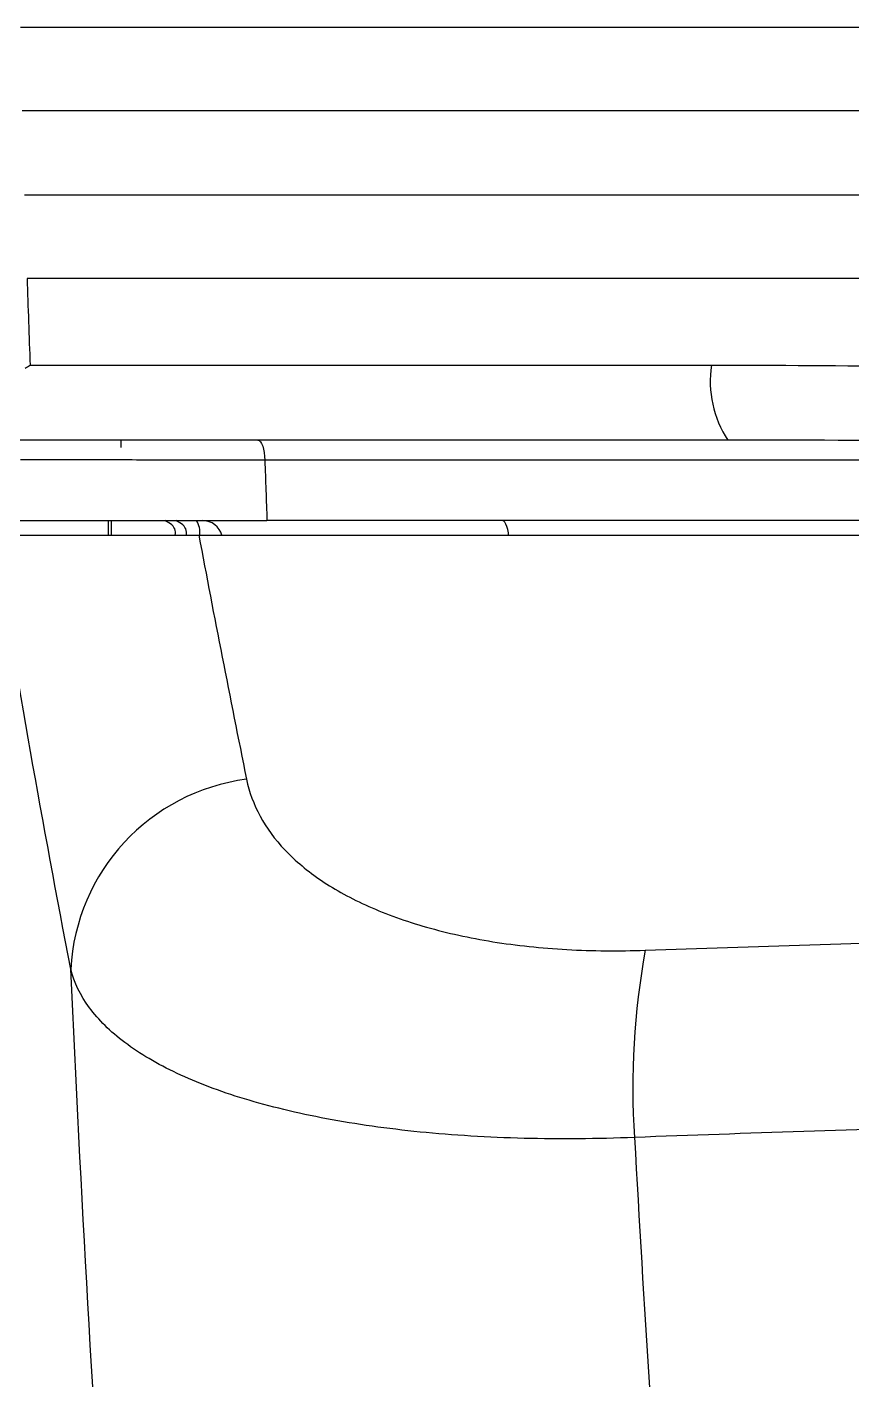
# Model space of a CAD drawing. Extents: x 14.8 to 109.8, y 1.6 to 86.6.
# Drawn here: x 100.212 to 101.442, y 33.8 to 35.818 of the extents above; entities that cross this region are included whole.
import ezdxf

# ---------------------------------------------------------------- set-up
doc = ezdxf.new("R2010")
doc.units = 0
doc.header["$MEASUREMENT"] = 0
doc.layers.add('OBJECT', color=7, linetype='CONTINUOUS')

msp = doc.modelspace()

# ---------------------------------------------------------------- linework, layer by layer
at = {"layer": 'OBJECT'}
for p, q in [((100.3522, 35.202), (100.3522, 35.1911)), ((103.613, 35.172), (100.5668, 35.172)), ((100.333, 35.082), (100.333, 35.0601)), ((100.338, 35.0601), (100.338, 35.0815)), ((100.4261, 35.077), (100.4176, 35.082)), ((100.4425, 35.077), (100.434, 35.082)), ((103.613, 35.082), (100.5701, 35.082)), ((100.4685, 35.0601), (101.6244, 35.0601)), ((101.1342, 34.4412), (101.672, 34.459))]:
    msp.add_line(p, q, dxfattribs=at)
at = {"layer": 'OBJECT', "flags": 128}
for points in [[(100.5562, 35.202), (100.5583, 35.2014), (100.5603, 35.1997), (100.5621, 35.1969), (100.5637, 35.1932), (100.5651, 35.1886), (100.566, 35.1835), (100.5666, 35.1778), (100.5668, 35.172)], [(100.9304, 35.0601), (100.93, 35.0636), (100.9291, 35.0687), (100.928, 35.0732), (100.9265, 35.0769), (100.9249, 35.0797), (100.9231, 35.0814), (100.9212, 35.082)]]:
    msp.add_lwpolyline(points, dxfattribs=at)
at = {"layer": 'OBJECT'}
for centre, radius, start, end in [((101.3888, 35.2893), 0.1577, 171.0407, 213.632), ((100.4186, 35.0641), 0.015, 344.3622, 59.9533), ((100.435, 35.0641), 0.015, 344.2386, 59.9283), ((100.435, 35.0641), 0.035, 353.1045, 31.2032), ((100.4741, 35.052), 0.03, 15.6557, 89.9114), ((100.5786, 34.3972), 0.3015, 97.4156, 177.0347), ((102.2238, 34.2386), 1.1082, 169.4669, 183.9689)]:
    msp.add_arc(centre, radius, start, end, dxfattribs=at)
for points, knots in [([(100.2025, 35.8182), (100.7593, 35.8182), (101.322, 35.8182), (102.4588, 35.8182), (103.033, 35.8182), (103.613, 35.8182)], [0, 0, 0, 0, 0.5, 0.5, 1, 1, 1, 1]), ([(103.613, 35.6932), (103.0334, 35.6932), (102.4597, 35.6932), (101.3238, 35.6932), (100.7616, 35.6932), (100.2052, 35.6932)], [0, 0, 0, 0, 0.5, 0.5, 1, 1, 1, 1]), ([(100.2085, 35.5682), (100.7643, 35.5682), (101.326, 35.5682), (102.4609, 35.5682), (103.034, 35.5682), (103.613, 35.5682)], [0, 0, 0, 0, 0.5, 0.5, 1, 1, 1, 1]), ([(100.2123, 35.4432), (100.213, 35.4217), (100.2145, 35.3785), (100.216, 35.3354), (100.2168, 35.3139)], [0, 0, 0, 0, 0.499919, 1, 1, 1, 1]), ([(103.613, 35.4432), (103.0346, 35.4432), (102.4622, 35.4432), (101.3286, 35.4432), (100.7675, 35.4432), (100.2123, 35.4432)], [0, 0, 0, 0, 0.5, 0.5, 1, 1, 1, 1]), ([(100.2095, 35.3095), (100.2117, 35.3108), (100.214, 35.3122), (100.2162, 35.3135), (100.2164, 35.3136), (100.2166, 35.3138), (100.2168, 35.3139)], [0, 0, 0, 0, 0.0002084792, 0.0002084792, 0.0002084792, 0.0002283031, 0.0002283031, 0.0002283031, 0.0002283031]), ([(100.2168, 35.3139), (100.3844, 35.3139), (100.5529, 35.3139), (100.8917, 35.3139), (101.062, 35.3139), (101.233, 35.3139)], [0, 0, 0, 0, 0.5, 0.5, 1, 1, 1, 1]), ([(101.233, 35.3139), (101.4301, 35.3139), (101.6275, 35.3114), (102.023, 35.3044), (102.221, 35.2998), (102.6176, 35.2905), (102.8163, 35.2859), (103.2142, 35.2791), (103.4134, 35.277), (103.613, 35.2768)], [0, 0, 0, 0, 0.25, 0.25, 0.5, 0.5, 0.75, 0.75, 1, 1, 1, 1]), ([(102.639, 35.1975), (102.6202, 35.1975), (102.3778, 35.1984), (101.914, 35.201), (101.4767, 35.2016), (101.2575, 35.202)], [0, 0, 0, 0, 0.040407, 0.518905, 1, 1, 1, 1]), ([(100.5668, 35.172), (100.546, 35.172), (100.5256, 35.1721), (100.4859, 35.1721), (100.4665, 35.1722), (100.4107, 35.1723), (100.3765, 35.1724), (100.3297, 35.1725), (100.3148, 35.1725), (100.2869, 35.1725), (100.274, 35.1726), (100.25, 35.1726), (100.2389, 35.1727), (100.219, 35.1727), (100.2102, 35.1727), (100.2024, 35.1728)], [0, 0, 0, 0, 0.125, 0.125, 0.25, 0.25, 0.5, 0.5, 0.625, 0.625, 0.75, 0.75, 0.875, 0.875, 1, 1, 1, 1]), ([(100.1676, 35.082), (100.1716, 35.082), (100.184, 35.082), (100.2096, 35.082), (100.2153, 35.082), (100.2276, 35.082), (100.2342, 35.082), (100.2554, 35.082), (100.2712, 35.082), (100.2977, 35.082), (100.3069, 35.082), (100.3264, 35.082), (100.3366, 35.082), (100.368, 35.082), (100.3903, 35.082), (100.4375, 35.082), (100.4624, 35.082), (100.5148, 35.082), (100.542, 35.082), (100.5701, 35.082)], [0, 0, 0, 0, 0.25, 0.25, 0.3125, 0.3125, 0.375, 0.375, 0.5, 0.5, 0.5625, 0.5625, 0.625, 0.625, 0.75, 0.75, 0.875, 0.875, 1, 1, 1, 1]), ([(100.163, 35.0601), (100.1672, 35.0601), (100.1754, 35.0601), (100.2003, 35.0601), (100.2169, 35.0601), (100.2446, 35.0601), (100.2505, 35.0601), (100.2631, 35.0601), (100.2699, 35.0601), (100.2913, 35.0601), (100.3073, 35.0601), (100.3347, 35.0601), (100.3444, 35.0601), (100.3651, 35.0601), (100.376, 35.0601), (100.3936, 35.0601), (100.3997, 35.0601), (100.4123, 35.0601), (100.4189, 35.0601), (100.4391, 35.0601), (100.4533, 35.0601), (100.4685, 35.0601)], [0, 0, 0, 0, 0.25, 0.25, 0.5, 0.5, 0.5625, 0.5625, 0.625, 0.625, 0.75, 0.75, 0.8125, 0.8125, 0.875, 0.875, 0.90625, 0.90625, 0.9375, 0.9375, 1, 1, 1, 1]), ([(100.5396, 34.6962), (100.5435, 34.6771), (100.5503, 34.6588), (100.5693, 34.6236), (100.5817, 34.6067), (100.6047, 34.5824), (100.6132, 34.5745), (100.6314, 34.5593), (100.6411, 34.552), (100.6723, 34.531), (100.6957, 34.5182), (100.7349, 34.5007), (100.7486, 34.4952), (100.7776, 34.4848), (100.7926, 34.48), (100.8391, 34.4667), (100.872, 34.4595), (100.9244, 34.4511), (100.9424, 34.4487), (100.9794, 34.4447), (100.9983, 34.4432), (101.0555, 34.44), (101.0944, 34.4397), (101.1342, 34.4412)], [0, 0, 0, 0, 0.125, 0.125, 0.25, 0.25, 0.3125, 0.3125, 0.375, 0.375, 0.5, 0.5, 0.5625, 0.5625, 0.625, 0.625, 0.75, 0.75, 0.8125, 0.8125, 0.875, 0.875, 1, 1, 1, 1]), ([(101.1182, 34.1619), (101.0619, 34.1596), (101.007, 34.1591), (100.9267, 34.1612), (100.9002, 34.1623), (100.8483, 34.1655), (100.823, 34.1675), (100.7493, 34.1749), (100.7029, 34.1815), (100.6371, 34.1939), (100.6159, 34.1984), (100.5748, 34.2084), (100.5552, 34.2137), (100.4993, 34.2307), (100.4659, 34.2434), (100.4213, 34.2644), (100.4074, 34.2717), (100.3814, 34.2871), (100.3693, 34.2951), (100.3363, 34.3199), (100.3187, 34.3372), (100.2918, 34.3737), (100.2825, 34.3928), (100.2775, 34.4128)], [0, 0, 0, 0, 0.125, 0.125, 0.1875, 0.1875, 0.25, 0.25, 0.375, 0.375, 0.4375, 0.4375, 0.5, 0.5, 0.625, 0.625, 0.6875, 0.6875, 0.75, 0.75, 0.875, 0.875, 1, 1, 1, 1])]:
    msp.add_open_spline(points, degree=3, knots=knots, dxfattribs=at)
for points in [[(101.2575, 35.202), (100.9014, 35.202), (100.5493, 35.202), (100.2011, 35.202)], [(100.5668, 35.172), (100.5679, 35.142), (100.569, 35.112), (100.5701, 35.082)], [(100.2775, 34.4128), (100.2357, 34.6298), (100.1976, 34.8457), (100.163, 35.0601)], [(100.4685, 35.0601), (100.4911, 34.9392), (100.5149, 34.8179), (100.5396, 34.6962)], [(100.3336, 33.4162), (100.3115, 33.7482), (100.2928, 34.0804), (100.2775, 34.4128)], [(101.6236, 34.1787), (101.4546, 34.1737), (101.2862, 34.1681), (101.1182, 34.1619)], [(101.1182, 34.1619), (101.1319, 33.9132), (101.1476, 33.6646), (101.1654, 33.4162)]]:
    msp.add_open_spline(points, degree=3, dxfattribs=at)

doc.saveas('drawing.dxf')
